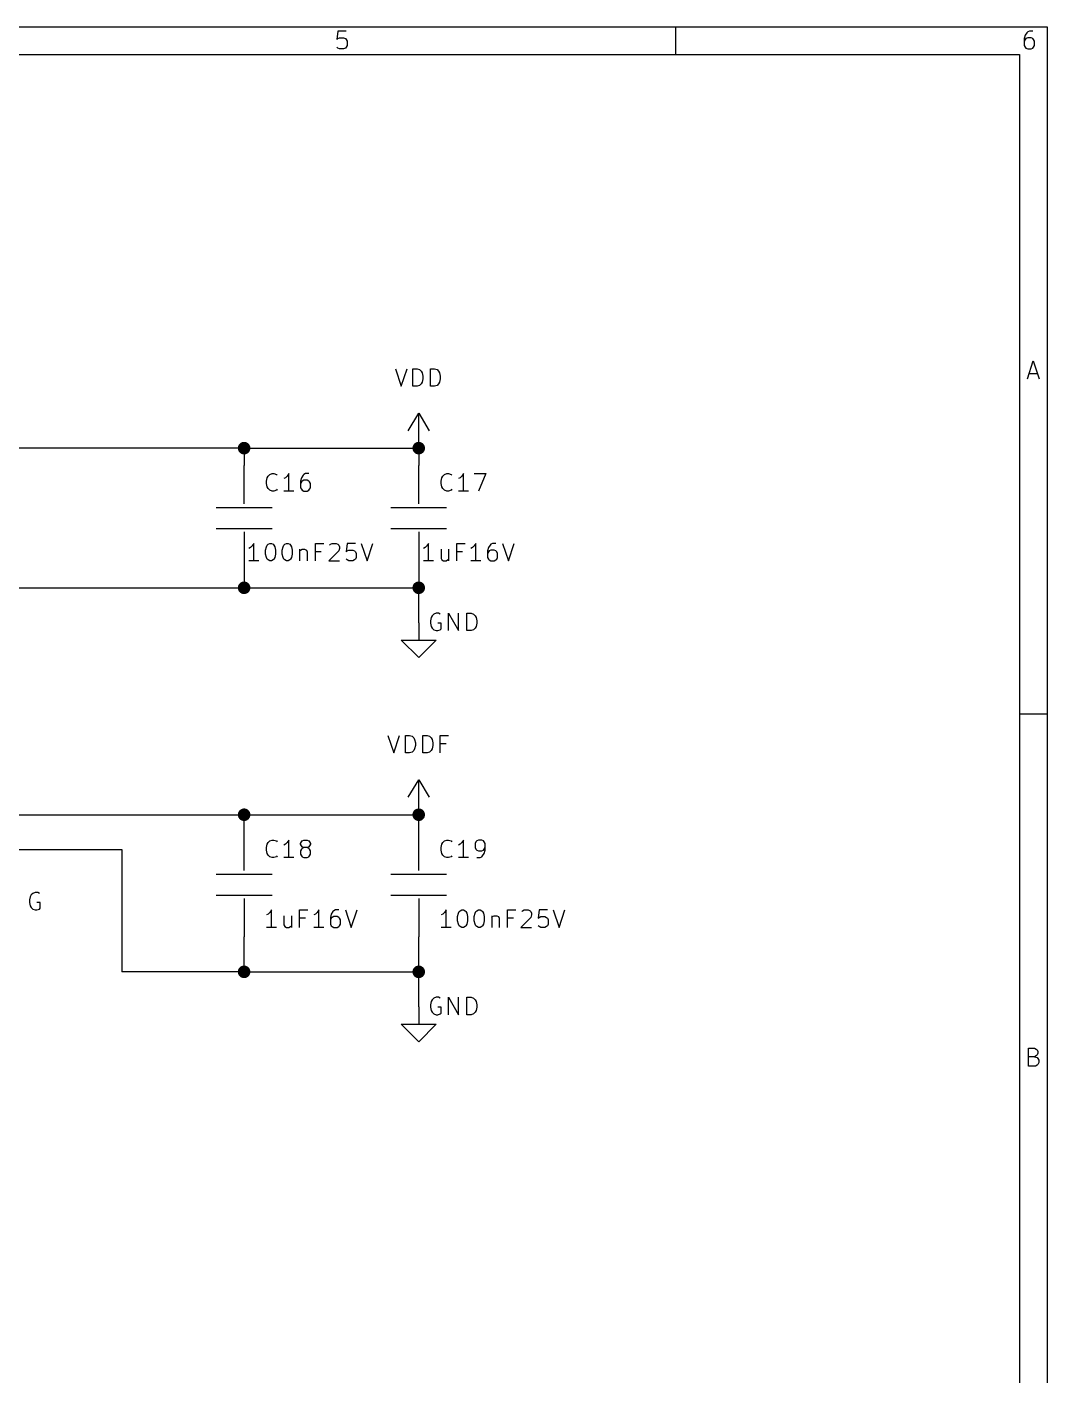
# Model space of a CAD drawing. Extents: x 0.4 to 11.3, y -7.9 to -0.4.
# Drawn here: x 8.378 to 11.299, y -4.255 to -0.394 of the extents above; entities that cross this region are included whole.
import ezdxf

# ---------------------------------------------------------------- set-up
doc = ezdxf.new("R2010")
doc.units = 0
doc.header["$MEASUREMENT"] = 0
for name, color, linetype in [('CYAN2', 4, 'CONTINUOUS'), ('GREEN3', 91, 'CONTINUOUS'), ('RED2', 1, 'CONTINUOUS')]:
    doc.layers.add(name, color=color, linetype=linetype)

msp = doc.modelspace()

# ---------------------------------------------------------------- linework, layer by layer
at = {"layer": 'CYAN2', "linetype": 'CONTINUOUS'}
for p, q in [((9.4333, -1.3728), (9.45, -1.4228)), ((9.45, -1.4228), (9.4667, -1.3728)), ((9.4833, -1.4228), (9.4833, -1.3728)), ((9.4833, -1.3728), (9.4952, -1.3728)), ((9.4952, -1.3728), (9.5024, -1.3752)), ((9.5024, -1.3752), (9.5071, -1.3799)), ((9.5071, -1.3799), (9.5095, -1.3847)), ((9.5095, -1.3847), (9.5119, -1.3942)), ((9.5333, -1.4228), (9.5333, -1.3728)), ((9.5333, -1.3728), (9.5452, -1.3728)), ((9.5452, -1.3728), (9.5524, -1.3752)), ((9.5524, -1.3752), (9.5571, -1.3799)), ((9.5571, -1.3799), (9.5595, -1.3847)), ((9.5595, -1.3847), (9.5619, -1.3942)), ((9.4952, -1.4228), (9.4833, -1.4228)), ((9.5024, -1.4204), (9.4952, -1.4228)), ((9.5071, -1.4157), (9.5024, -1.4204)), ((9.5095, -1.4109), (9.5071, -1.4157)), ((9.5119, -1.4014), (9.5095, -1.4109)), ((9.5119, -1.3942), (9.5119, -1.4014)), ((9.5452, -1.4228), (9.5333, -1.4228)), ((9.5524, -1.4204), (9.5452, -1.4228)), ((9.5571, -1.4157), (9.5524, -1.4204)), ((9.5595, -1.4109), (9.5571, -1.4157)), ((9.5619, -1.4014), (9.5595, -1.4109)), ((9.5619, -1.3942), (9.5619, -1.4014)), ((9.0639, -1.6942), (9.0663, -1.6847)), ((9.0639, -1.7014), (9.0639, -1.6942)), ((9.0663, -1.6847), (9.0687, -1.6799)), ((9.0687, -1.6799), (9.0734, -1.6752)), ((9.0734, -1.6752), (9.0806, -1.6728)), ((9.0806, -1.6728), (9.0853, -1.6728)), ((9.0853, -1.6728), (9.0925, -1.6752)), ((9.0925, -1.6752), (9.0949, -1.6776)), ((9.1187, -1.6847), (9.1139, -1.6871)), ((9.1234, -1.6799), (9.1187, -1.6847)), ((9.1282, -1.6728), (9.1234, -1.6799)), ((9.1282, -1.7228), (9.1282, -1.6728)), ((9.1639, -1.6847), (9.1615, -1.6942)), ((9.1615, -1.6942), (9.1615, -1.7133)), ((9.1639, -1.6966), (9.1615, -1.7014)), ((9.1687, -1.6776), (9.1639, -1.6847)), ((9.1663, -1.6942), (9.1639, -1.6966)), ((9.171, -1.6919), (9.1663, -1.6942)), ((9.171, -1.6752), (9.1687, -1.6776)), ((9.1758, -1.6728), (9.171, -1.6752)), ((9.1806, -1.6919), (9.171, -1.6919)), ((9.1853, -1.6728), (9.1758, -1.6728)), ((9.1853, -1.6942), (9.1806, -1.6919)), ((9.1877, -1.6966), (9.1853, -1.6942)), ((9.1901, -1.7014), (9.1877, -1.6966)), ((9.5639, -1.6942), (9.5663, -1.6847)), ((9.5639, -1.7014), (9.5639, -1.6942)), ((9.5663, -1.6847), (9.5687, -1.6799)), ((9.5687, -1.6799), (9.5734, -1.6752)), ((9.5734, -1.6752), (9.5806, -1.6728)), ((9.5806, -1.6728), (9.5853, -1.6728)), ((9.5853, -1.6728), (9.5925, -1.6752)), ((9.5925, -1.6752), (9.5949, -1.6776)), ((9.6187, -1.6847), (9.6139, -1.6871)), ((9.6234, -1.6799), (9.6187, -1.6847)), ((9.6282, -1.6728), (9.6234, -1.6799)), ((9.6282, -1.7228), (9.6282, -1.6728)), ((9.6591, -1.6728), (9.6925, -1.6728)), ((9.6925, -1.6728), (9.671, -1.7228)), ((9.0663, -1.7109), (9.0639, -1.7014)), ((9.0687, -1.7157), (9.0663, -1.7109)), ((9.0734, -1.7204), (9.0687, -1.7157)), ((9.0806, -1.7228), (9.0734, -1.7204)), ((9.0853, -1.7228), (9.0806, -1.7228)), ((9.0925, -1.7204), (9.0853, -1.7228)), ((9.0949, -1.718), (9.0925, -1.7204)), ((9.1425, -1.7228), (9.1139, -1.7228)), ((9.1615, -1.7133), (9.1639, -1.718)), ((9.1639, -1.718), (9.1663, -1.7204)), ((9.1663, -1.7204), (9.171, -1.7228)), ((9.171, -1.7228), (9.1806, -1.7228)), ((9.1806, -1.7228), (9.1853, -1.7204)), ((9.1853, -1.7204), (9.1877, -1.718)), ((9.1877, -1.718), (9.1901, -1.7133)), ((9.1901, -1.7133), (9.1901, -1.7014)), ((9.5663, -1.7109), (9.5639, -1.7014)), ((9.5687, -1.7157), (9.5663, -1.7109)), ((9.5734, -1.7204), (9.5687, -1.7157)), ((9.5806, -1.7228), (9.5734, -1.7204)), ((9.5853, -1.7228), (9.5806, -1.7228)), ((9.5925, -1.7204), (9.5853, -1.7228)), ((9.5949, -1.718), (9.5925, -1.7204)), ((9.6425, -1.7228), (9.6139, -1.7228)), ((9.0187, -1.8847), (9.0139, -1.8871)), ((9.0234, -1.8799), (9.0187, -1.8847)), ((9.0282, -1.8728), (9.0234, -1.8799)), ((9.0282, -1.9228), (9.0282, -1.8728)), ((9.0615, -1.8919), (9.0639, -1.8823)), ((9.0615, -1.9038), (9.0615, -1.8919)), ((9.0639, -1.8823), (9.0663, -1.8776)), ((9.0663, -1.8776), (9.0687, -1.8752)), ((9.0687, -1.8752), (9.0734, -1.8728)), ((9.0734, -1.8728), (9.0782, -1.8728)), ((9.0782, -1.8728), (9.0829, -1.8752)), ((9.0829, -1.8752), (9.0853, -1.8776)), ((9.0853, -1.8776), (9.0877, -1.8823)), ((9.0877, -1.8823), (9.0901, -1.8919)), ((9.0901, -1.8919), (9.0901, -1.9038)), ((9.1091, -1.8919), (9.1115, -1.8823)), ((9.1091, -1.9038), (9.1091, -1.8919)), ((9.1115, -1.8823), (9.1139, -1.8776)), ((9.1139, -1.8776), (9.1163, -1.8752)), ((9.1163, -1.8752), (9.121, -1.8728)), ((9.121, -1.8728), (9.1258, -1.8728)), ((9.1258, -1.8728), (9.1306, -1.8752)), ((9.1306, -1.8752), (9.1329, -1.8776)), ((9.1329, -1.8776), (9.1353, -1.8823)), ((9.1353, -1.8823), (9.1377, -1.8919)), ((9.1377, -1.8919), (9.1377, -1.9038)), ((9.1591, -1.8895), (9.1591, -1.9228)), ((9.1591, -1.8942), (9.1615, -1.8919)), ((9.1615, -1.8919), (9.1663, -1.8895)), ((9.1663, -1.8895), (9.1734, -1.8895)), ((9.1734, -1.8895), (9.1782, -1.8919)), ((9.1782, -1.8919), (9.1806, -1.8966)), ((9.2044, -1.9228), (9.2044, -1.8728)), ((9.2044, -1.8728), (9.2282, -1.8728)), ((9.2449, -1.8776), (9.2472, -1.8752)), ((9.2472, -1.8752), (9.252, -1.8728)), ((9.252, -1.8728), (9.2639, -1.8728)), ((9.2639, -1.8728), (9.2687, -1.8752)), ((9.2687, -1.8752), (9.271, -1.8776)), ((9.271, -1.8776), (9.2734, -1.8823)), ((9.2734, -1.8871), (9.271, -1.8942)), ((9.2734, -1.8823), (9.2734, -1.8871)), ((9.2948, -1.8728), (9.2925, -1.8966)), ((9.3187, -1.8728), (9.2948, -1.8728)), ((9.2948, -1.8942), (9.2996, -1.8919)), ((9.2996, -1.8919), (9.3115, -1.8919)), ((9.3115, -1.8919), (9.3163, -1.8942)), ((9.3353, -1.8728), (9.352, -1.9228)), ((9.352, -1.9228), (9.3687, -1.8728)), ((9.5187, -1.8847), (9.5139, -1.8871)), ((9.5234, -1.8799), (9.5187, -1.8847)), ((9.5282, -1.8728), (9.5234, -1.8799)), ((9.5282, -1.9228), (9.5282, -1.8728)), ((9.5639, -1.8895), (9.5639, -1.9157)), ((9.5853, -1.8895), (9.5853, -1.9228)), ((9.6091, -1.9228), (9.6091, -1.8728)), ((9.6091, -1.8728), (9.6329, -1.8728)), ((9.6544, -1.8847), (9.6496, -1.8871)), ((9.6591, -1.8799), (9.6544, -1.8847)), ((9.6639, -1.8728), (9.6591, -1.8799)), ((9.6639, -1.9228), (9.6639, -1.8728)), ((9.6996, -1.8847), (9.6972, -1.8942)), ((9.7044, -1.8776), (9.6996, -1.8847)), ((9.7068, -1.8919), (9.702, -1.8942)), ((9.7068, -1.8752), (9.7044, -1.8776)), ((9.7115, -1.8728), (9.7068, -1.8752)), ((9.7163, -1.8919), (9.7068, -1.8919)), ((9.721, -1.8728), (9.7115, -1.8728)), ((9.721, -1.8942), (9.7163, -1.8919)), ((9.7401, -1.8728), (9.7568, -1.9228)), ((9.7568, -1.9228), (9.7734, -1.8728)), ((9.0425, -1.9228), (9.0139, -1.9228)), ((9.0639, -1.9133), (9.0615, -1.9038)), ((9.0663, -1.918), (9.0639, -1.9133)), ((9.0687, -1.9204), (9.0663, -1.918)), ((9.0734, -1.9228), (9.0687, -1.9204)), ((9.0782, -1.9228), (9.0734, -1.9228)), ((9.0829, -1.9204), (9.0782, -1.9228)), ((9.0853, -1.918), (9.0829, -1.9204)), ((9.0877, -1.9133), (9.0853, -1.918)), ((9.0901, -1.9038), (9.0877, -1.9133)), ((9.1115, -1.9133), (9.1091, -1.9038)), ((9.1139, -1.918), (9.1115, -1.9133)), ((9.1163, -1.9204), (9.1139, -1.918)), ((9.121, -1.9228), (9.1163, -1.9204)), ((9.1258, -1.9228), (9.121, -1.9228)), ((9.1306, -1.9204), (9.1258, -1.9228)), ((9.1329, -1.918), (9.1306, -1.9204)), ((9.1353, -1.9133), (9.1329, -1.918)), ((9.1377, -1.9038), (9.1353, -1.9133)), ((9.1806, -1.8966), (9.1806, -1.9228)), ((9.221, -1.8966), (9.2044, -1.8966)), ((9.271, -1.8942), (9.2425, -1.9228)), ((9.2425, -1.9228), (9.2734, -1.9228)), ((9.2925, -1.8966), (9.2948, -1.8942)), ((9.2948, -1.9204), (9.2925, -1.918)), ((9.2996, -1.9228), (9.2948, -1.9204)), ((9.3115, -1.9228), (9.2996, -1.9228)), ((9.3163, -1.9204), (9.3115, -1.9228)), ((9.3163, -1.8942), (9.3187, -1.8966)), ((9.3187, -1.918), (9.3163, -1.9204)), ((9.3187, -1.8966), (9.321, -1.9014)), ((9.321, -1.9133), (9.3187, -1.918)), ((9.321, -1.9014), (9.321, -1.9133)), ((9.5425, -1.9228), (9.5139, -1.9228)), ((9.5639, -1.9157), (9.5663, -1.9204)), ((9.5663, -1.9204), (9.571, -1.9228)), ((9.571, -1.9228), (9.5782, -1.9228)), ((9.5782, -1.9228), (9.5829, -1.9204)), ((9.5829, -1.9204), (9.5853, -1.918)), ((9.6258, -1.8966), (9.6091, -1.8966)), ((9.6782, -1.9228), (9.6496, -1.9228)), ((9.6972, -1.8942), (9.6972, -1.9133)), ((9.6996, -1.8966), (9.6972, -1.9014)), ((9.6972, -1.9133), (9.6996, -1.918)), ((9.702, -1.8942), (9.6996, -1.8966)), ((9.6996, -1.918), (9.702, -1.9204)), ((9.702, -1.9204), (9.7068, -1.9228)), ((9.7068, -1.9228), (9.7163, -1.9228)), ((9.7163, -1.9228), (9.721, -1.9204)), ((9.7234, -1.8966), (9.721, -1.8942)), ((9.721, -1.9204), (9.7234, -1.918)), ((9.7258, -1.9014), (9.7234, -1.8966)), ((9.7234, -1.918), (9.7258, -1.9133)), ((9.7258, -1.9133), (9.7258, -1.9014)), ((9.5357, -2.0847), (9.5333, -2.0942)), ((9.5381, -2.0799), (9.5357, -2.0847)), ((9.5429, -2.0752), (9.5381, -2.0799)), ((9.55, -2.0728), (9.5429, -2.0752)), ((9.5571, -2.0728), (9.55, -2.0728)), ((9.5619, -2.0752), (9.5571, -2.0728)), ((9.5857, -2.1228), (9.5857, -2.0728)), ((9.5857, -2.0728), (9.6143, -2.1228)), ((9.6143, -2.1228), (9.6143, -2.0728)), ((9.6381, -2.1228), (9.6381, -2.0728)), ((9.6381, -2.0728), (9.65, -2.0728)), ((9.65, -2.0728), (9.6571, -2.0752)), ((9.6571, -2.0752), (9.6619, -2.0799)), ((9.6619, -2.0799), (9.6643, -2.0847)), ((9.6643, -2.0847), (9.6667, -2.0942)), ((9.5333, -2.0942), (9.5333, -2.1014)), ((9.5333, -2.1014), (9.5357, -2.1109)), ((9.5357, -2.1109), (9.5381, -2.1157)), ((9.5381, -2.1157), (9.5429, -2.1204)), ((9.5429, -2.1204), (9.55, -2.1228)), ((9.55, -2.1228), (9.5548, -2.1228)), ((9.5643, -2.1014), (9.5548, -2.1014)), ((9.5548, -2.1228), (9.5619, -2.1204)), ((9.5619, -2.1204), (9.5643, -2.118)), ((9.5643, -2.118), (9.5643, -2.1014)), ((9.65, -2.1228), (9.6381, -2.1228)), ((9.6571, -2.1204), (9.65, -2.1228)), ((9.6619, -2.1157), (9.6571, -2.1204)), ((9.6643, -2.1109), (9.6619, -2.1157)), ((9.6667, -2.1014), (9.6643, -2.1109)), ((9.6667, -2.0942), (9.6667, -2.1014)), ((9.4119, -2.4228), (9.4286, -2.4728)), ((9.4286, -2.4728), (9.4452, -2.4228)), ((9.4619, -2.4728), (9.4619, -2.4228)), ((9.4619, -2.4228), (9.4738, -2.4228)), ((9.4738, -2.4228), (9.4809, -2.4252)), ((9.4809, -2.4252), (9.4857, -2.4299)), ((9.4857, -2.4299), (9.4881, -2.4347)), ((9.5119, -2.4728), (9.5119, -2.4228)), ((9.5119, -2.4228), (9.5238, -2.4228)), ((9.5238, -2.4228), (9.5309, -2.4252)), ((9.5309, -2.4252), (9.5357, -2.4299)), ((9.5357, -2.4299), (9.5381, -2.4347)), ((9.5619, -2.4728), (9.5619, -2.4228)), ((9.5619, -2.4228), (9.5857, -2.4228)), ((9.4809, -2.4704), (9.4738, -2.4728)), ((9.4857, -2.4657), (9.4809, -2.4704)), ((9.4881, -2.4609), (9.4857, -2.4657)), ((9.4881, -2.4347), (9.4905, -2.4442)), ((9.4905, -2.4514), (9.4881, -2.4609)), ((9.4905, -2.4442), (9.4905, -2.4514)), ((9.5309, -2.4704), (9.5238, -2.4728)), ((9.5357, -2.4657), (9.5309, -2.4704)), ((9.5381, -2.4609), (9.5357, -2.4657)), ((9.5381, -2.4347), (9.5405, -2.4442)), ((9.5405, -2.4514), (9.5381, -2.4609)), ((9.5405, -2.4442), (9.5405, -2.4514)), ((9.5786, -2.4466), (9.5619, -2.4466)), ((9.4738, -2.4728), (9.4619, -2.4728)), ((9.5238, -2.4728), (9.5119, -2.4728)), ((9.0639, -2.7442), (9.0663, -2.7347)), ((9.0663, -2.7347), (9.0687, -2.7299)), ((9.0687, -2.7299), (9.0734, -2.7252)), ((9.0734, -2.7252), (9.0806, -2.7228)), ((9.0806, -2.7228), (9.0853, -2.7228)), ((9.0853, -2.7228), (9.0925, -2.7252)), ((9.0925, -2.7252), (9.0949, -2.7276)), ((9.1187, -2.7347), (9.1139, -2.7371)), ((9.1234, -2.7299), (9.1187, -2.7347)), ((9.1282, -2.7228), (9.1234, -2.7299)), ((9.1282, -2.7728), (9.1282, -2.7228)), ((9.1615, -2.7323), (9.1639, -2.7276)), ((9.1615, -2.7347), (9.1615, -2.7323)), ((9.1639, -2.7395), (9.1615, -2.7347)), ((9.1639, -2.7276), (9.1663, -2.7252)), ((9.1663, -2.7419), (9.1639, -2.7395)), ((9.1663, -2.7252), (9.171, -2.7228)), ((9.171, -2.7228), (9.1806, -2.7228)), ((9.1806, -2.7228), (9.1853, -2.7252)), ((9.1853, -2.7252), (9.1877, -2.7276)), ((9.1877, -2.7395), (9.1853, -2.7419)), ((9.1877, -2.7276), (9.1901, -2.7323)), ((9.1901, -2.7347), (9.1877, -2.7395)), ((9.1901, -2.7323), (9.1901, -2.7347)), ((9.5639, -2.7442), (9.5663, -2.7347)), ((9.5663, -2.7347), (9.5687, -2.7299)), ((9.5687, -2.7299), (9.5734, -2.7252)), ((9.5734, -2.7252), (9.5806, -2.7228)), ((9.5806, -2.7228), (9.5853, -2.7228)), ((9.5853, -2.7228), (9.5925, -2.7252)), ((9.5925, -2.7252), (9.5949, -2.7276)), ((9.6187, -2.7347), (9.6139, -2.7371)), ((9.6234, -2.7299), (9.6187, -2.7347)), ((9.6282, -2.7228), (9.6234, -2.7299)), ((9.6282, -2.7728), (9.6282, -2.7228)), ((9.6639, -2.7276), (9.6615, -2.7323)), ((9.6615, -2.7323), (9.6615, -2.7442)), ((9.6663, -2.7252), (9.6639, -2.7276)), ((9.671, -2.7228), (9.6663, -2.7252)), ((9.6806, -2.7228), (9.671, -2.7228)), ((9.6853, -2.7252), (9.6806, -2.7228)), ((9.6877, -2.7276), (9.6853, -2.7252)), ((9.6901, -2.7323), (9.6877, -2.7276)), ((9.6901, -2.7514), (9.6901, -2.7323)), ((9.0639, -2.7514), (9.0639, -2.7442)), ((9.0663, -2.7609), (9.0639, -2.7514)), ((9.0687, -2.7657), (9.0663, -2.7609)), ((9.0734, -2.7704), (9.0687, -2.7657)), ((9.0806, -2.7728), (9.0734, -2.7704)), ((9.0853, -2.7728), (9.0806, -2.7728)), ((9.0925, -2.7704), (9.0853, -2.7728)), ((9.0949, -2.768), (9.0925, -2.7704)), ((9.1425, -2.7728), (9.1139, -2.7728)), ((9.1639, -2.749), (9.1615, -2.7538)), ((9.1615, -2.7538), (9.1615, -2.7633)), ((9.1615, -2.7633), (9.1639, -2.768)), ((9.1663, -2.7466), (9.1639, -2.749)), ((9.1639, -2.768), (9.1663, -2.7704)), ((9.171, -2.7442), (9.1663, -2.7419)), ((9.171, -2.7442), (9.1663, -2.7466)), ((9.1663, -2.7704), (9.171, -2.7728)), ((9.1806, -2.7442), (9.171, -2.7442)), ((9.171, -2.7728), (9.1806, -2.7728)), ((9.1853, -2.7419), (9.1806, -2.7442)), ((9.1853, -2.7466), (9.1806, -2.7442)), ((9.1806, -2.7728), (9.1853, -2.7704)), ((9.1877, -2.749), (9.1853, -2.7466)), ((9.1853, -2.7704), (9.1877, -2.768)), ((9.1901, -2.7538), (9.1877, -2.749)), ((9.1877, -2.768), (9.1901, -2.7633)), ((9.1901, -2.7633), (9.1901, -2.7538)), ((9.5639, -2.7514), (9.5639, -2.7442)), ((9.5663, -2.7609), (9.5639, -2.7514)), ((9.5687, -2.7657), (9.5663, -2.7609)), ((9.5734, -2.7704), (9.5687, -2.7657)), ((9.5806, -2.7728), (9.5734, -2.7704)), ((9.5853, -2.7728), (9.5806, -2.7728)), ((9.5925, -2.7704), (9.5853, -2.7728)), ((9.5949, -2.768), (9.5925, -2.7704)), ((9.6425, -2.7728), (9.6139, -2.7728)), ((9.6615, -2.7442), (9.6639, -2.749)), ((9.6639, -2.749), (9.6663, -2.7514)), ((9.6663, -2.7514), (9.671, -2.7538)), ((9.6663, -2.7728), (9.6758, -2.7728)), ((9.671, -2.7538), (9.6806, -2.7538)), ((9.6758, -2.7728), (9.6806, -2.7704)), ((9.6806, -2.7538), (9.6853, -2.7514)), ((9.6806, -2.7704), (9.6829, -2.768)), ((9.6829, -2.768), (9.6877, -2.7609)), ((9.6853, -2.7514), (9.6877, -2.749)), ((9.6877, -2.749), (9.6901, -2.7442)), ((9.6877, -2.7609), (9.6901, -2.7514)), ((8.3877, -2.8847), (8.3853, -2.8942)), ((8.3853, -2.8942), (8.3853, -2.9014)), ((8.3901, -2.8799), (8.3877, -2.8847)), ((8.3949, -2.8752), (8.3901, -2.8799)), ((8.402, -2.8728), (8.3949, -2.8752)), ((8.4091, -2.8728), (8.402, -2.8728)), ((8.4139, -2.8752), (8.4091, -2.8728)), ((8.3853, -2.9014), (8.3877, -2.9109)), ((8.3877, -2.9109), (8.3901, -2.9157)), ((8.3901, -2.9157), (8.3949, -2.9204)), ((8.3949, -2.9204), (8.402, -2.9228)), ((8.402, -2.9228), (8.4068, -2.9228)), ((8.4163, -2.9014), (8.4068, -2.9014)), ((8.4068, -2.9228), (8.4139, -2.9204)), ((8.4139, -2.9204), (8.4163, -2.918)), ((8.4163, -2.918), (8.4163, -2.9014)), ((9.0734, -2.9299), (9.0687, -2.9347)), ((9.0782, -2.9228), (9.0734, -2.9299)), ((9.0782, -2.9728), (9.0782, -2.9228)), ((9.1591, -2.9728), (9.1591, -2.9228)), ((9.1591, -2.9228), (9.1829, -2.9228)), ((9.2091, -2.9299), (9.2044, -2.9347)), ((9.2139, -2.9228), (9.2091, -2.9299)), ((9.2139, -2.9728), (9.2139, -2.9228)), ((9.2544, -2.9276), (9.2496, -2.9347)), ((9.2568, -2.9252), (9.2544, -2.9276)), ((9.2615, -2.9228), (9.2568, -2.9252)), ((9.271, -2.9228), (9.2615, -2.9228)), ((9.2901, -2.9228), (9.3068, -2.9728)), ((9.3068, -2.9728), (9.3234, -2.9228)), ((9.5734, -2.9299), (9.5687, -2.9347)), ((9.5782, -2.9228), (9.5734, -2.9299)), ((9.5782, -2.9728), (9.5782, -2.9228)), ((9.6115, -2.9419), (9.6139, -2.9323)), ((9.6139, -2.9323), (9.6163, -2.9276)), ((9.6163, -2.9276), (9.6187, -2.9252)), ((9.6187, -2.9252), (9.6234, -2.9228)), ((9.6234, -2.9228), (9.6282, -2.9228)), ((9.6282, -2.9228), (9.6329, -2.9252)), ((9.6329, -2.9252), (9.6353, -2.9276)), ((9.6353, -2.9276), (9.6377, -2.9323)), ((9.6377, -2.9323), (9.6401, -2.9419)), ((9.6591, -2.9419), (9.6615, -2.9323)), ((9.6615, -2.9323), (9.6639, -2.9276)), ((9.6639, -2.9276), (9.6663, -2.9252)), ((9.6663, -2.9252), (9.671, -2.9228)), ((9.671, -2.9228), (9.6758, -2.9228)), ((9.6758, -2.9228), (9.6806, -2.9252)), ((9.6806, -2.9252), (9.6829, -2.9276)), ((9.6829, -2.9276), (9.6853, -2.9323)), ((9.6853, -2.9323), (9.6877, -2.9419)), ((9.7544, -2.9728), (9.7544, -2.9228)), ((9.7544, -2.9228), (9.7782, -2.9228)), ((9.7949, -2.9276), (9.7972, -2.9252)), ((9.7972, -2.9252), (9.802, -2.9228)), ((9.802, -2.9228), (9.8139, -2.9228)), ((9.8139, -2.9228), (9.8187, -2.9252)), ((9.8187, -2.9252), (9.821, -2.9276)), ((9.821, -2.9276), (9.8234, -2.9323)), ((9.8234, -2.9323), (9.8234, -2.9371)), ((9.8448, -2.9228), (9.8425, -2.9466)), ((9.8687, -2.9228), (9.8448, -2.9228)), ((9.8853, -2.9228), (9.902, -2.9728)), ((9.902, -2.9728), (9.9187, -2.9228)), ((9.0687, -2.9347), (9.0639, -2.9371)), ((9.0925, -2.9728), (9.0639, -2.9728)), ((9.1139, -2.9395), (9.1139, -2.9657)), ((9.1139, -2.9657), (9.1163, -2.9704)), ((9.1163, -2.9704), (9.121, -2.9728)), ((9.121, -2.9728), (9.1282, -2.9728)), ((9.1282, -2.9728), (9.1329, -2.9704)), ((9.1329, -2.9704), (9.1353, -2.968)), ((9.1353, -2.9395), (9.1353, -2.9728)), ((9.1758, -2.9466), (9.1591, -2.9466)), ((9.2044, -2.9347), (9.1996, -2.9371)), ((9.2282, -2.9728), (9.1996, -2.9728)), ((9.2496, -2.9347), (9.2472, -2.9442)), ((9.2472, -2.9442), (9.2472, -2.9633)), ((9.2496, -2.9466), (9.2472, -2.9514)), ((9.2472, -2.9633), (9.2496, -2.968)), ((9.252, -2.9442), (9.2496, -2.9466)), ((9.2496, -2.968), (9.252, -2.9704)), ((9.2568, -2.9419), (9.252, -2.9442)), ((9.252, -2.9704), (9.2568, -2.9728)), ((9.2663, -2.9419), (9.2568, -2.9419)), ((9.2568, -2.9728), (9.2663, -2.9728)), ((9.271, -2.9442), (9.2663, -2.9419)), ((9.2663, -2.9728), (9.271, -2.9704)), ((9.2734, -2.9466), (9.271, -2.9442)), ((9.271, -2.9704), (9.2734, -2.968)), ((9.2758, -2.9514), (9.2734, -2.9466)), ((9.2734, -2.968), (9.2758, -2.9633)), ((9.2758, -2.9633), (9.2758, -2.9514)), ((9.5687, -2.9347), (9.5639, -2.9371)), ((9.5925, -2.9728), (9.5639, -2.9728)), ((9.6115, -2.9538), (9.6115, -2.9419)), ((9.6139, -2.9633), (9.6115, -2.9538)), ((9.6163, -2.968), (9.6139, -2.9633)), ((9.6187, -2.9704), (9.6163, -2.968)), ((9.6234, -2.9728), (9.6187, -2.9704)), ((9.6282, -2.9728), (9.6234, -2.9728)), ((9.6329, -2.9704), (9.6282, -2.9728)), ((9.6353, -2.968), (9.6329, -2.9704)), ((9.6377, -2.9633), (9.6353, -2.968)), ((9.6401, -2.9538), (9.6377, -2.9633)), ((9.6401, -2.9419), (9.6401, -2.9538)), ((9.6591, -2.9538), (9.6591, -2.9419)), ((9.6615, -2.9633), (9.6591, -2.9538)), ((9.6639, -2.968), (9.6615, -2.9633)), ((9.6663, -2.9704), (9.6639, -2.968)), ((9.671, -2.9728), (9.6663, -2.9704)), ((9.6758, -2.9728), (9.671, -2.9728)), ((9.6806, -2.9704), (9.6758, -2.9728)), ((9.6829, -2.968), (9.6806, -2.9704)), ((9.6853, -2.9633), (9.6829, -2.968)), ((9.6877, -2.9538), (9.6853, -2.9633)), ((9.6877, -2.9419), (9.6877, -2.9538)), ((9.7091, -2.9395), (9.7091, -2.9728)), ((9.7091, -2.9442), (9.7115, -2.9419)), ((9.7115, -2.9419), (9.7163, -2.9395)), ((9.7163, -2.9395), (9.7234, -2.9395)), ((9.7234, -2.9395), (9.7282, -2.9419)), ((9.7282, -2.9419), (9.7306, -2.9466)), ((9.7306, -2.9466), (9.7306, -2.9728)), ((9.771, -2.9466), (9.7544, -2.9466)), ((9.821, -2.9442), (9.7925, -2.9728)), ((9.7925, -2.9728), (9.8234, -2.9728)), ((9.8234, -2.9371), (9.821, -2.9442)), ((9.8425, -2.9466), (9.8448, -2.9442)), ((9.8448, -2.9704), (9.8425, -2.968)), ((9.8448, -2.9442), (9.8496, -2.9419)), ((9.8496, -2.9728), (9.8448, -2.9704)), ((9.8496, -2.9419), (9.8615, -2.9419)), ((9.8615, -2.9728), (9.8496, -2.9728)), ((9.8615, -2.9419), (9.8663, -2.9442)), ((9.8663, -2.9704), (9.8615, -2.9728)), ((9.8663, -2.9442), (9.8687, -2.9466)), ((9.8687, -2.968), (9.8663, -2.9704)), ((9.8687, -2.9466), (9.871, -2.9514)), ((9.871, -2.9633), (9.8687, -2.968)), ((9.871, -2.9514), (9.871, -2.9633)), ((9.5357, -3.1847), (9.5333, -3.1942)), ((9.5333, -3.1942), (9.5333, -3.2014)), ((9.5333, -3.2014), (9.5357, -3.2109)), ((9.5381, -3.1799), (9.5357, -3.1847)), ((9.5429, -3.1752), (9.5381, -3.1799)), ((9.55, -3.1728), (9.5429, -3.1752)), ((9.5571, -3.1728), (9.55, -3.1728)), ((9.5643, -3.2014), (9.5548, -3.2014)), ((9.5619, -3.1752), (9.5571, -3.1728)), ((9.5643, -3.218), (9.5643, -3.2014)), ((9.5857, -3.2228), (9.5857, -3.1728)), ((9.5857, -3.1728), (9.6143, -3.2228)), ((9.6143, -3.2228), (9.6143, -3.1728)), ((9.6381, -3.2228), (9.6381, -3.1728)), ((9.6381, -3.1728), (9.65, -3.1728)), ((9.65, -3.1728), (9.6571, -3.1752)), ((9.6571, -3.1752), (9.6619, -3.1799)), ((9.6619, -3.1799), (9.6643, -3.1847)), ((9.6643, -3.1847), (9.6667, -3.1942)), ((9.6667, -3.2014), (9.6643, -3.2109)), ((9.6667, -3.1942), (9.6667, -3.2014)), ((9.5357, -3.2109), (9.5381, -3.2157)), ((9.5381, -3.2157), (9.5429, -3.2204)), ((9.5429, -3.2204), (9.55, -3.2228)), ((9.55, -3.2228), (9.5548, -3.2228)), ((9.5548, -3.2228), (9.5619, -3.2204)), ((9.5619, -3.2204), (9.5643, -3.218)), ((9.65, -3.2228), (9.6381, -3.2228)), ((9.6571, -3.2204), (9.65, -3.2228)), ((9.6619, -3.2157), (9.6571, -3.2204)), ((9.6643, -3.2109), (9.6619, -3.2157))]:
    msp.add_line(p, q, dxfattribs=at)
at = {"layer": 'GREEN3', "linetype": 'CONTINUOUS'}
for p, q in [((9, -1.6), (6.15, -1.6)), ((9, -1.6), (9.5, -1.6)), ((9, -1.6), (9, -1.65)), ((9.5, -1.6), (9.5, -1.65)), ((9, -1.95), (9, -2)), ((9.5, -1.95), (9.5, -2)), ((6.25, -2), (9, -2)), ((9, -2), (9.5, -2)), ((9.5, -2.1), (9.5, -2)), ((6.05, -2.65), (9, -2.65)), ((9, -2.7), (9, -2.65)), ((9, -2.65), (9.5, -2.65)), ((9.5, -2.7), (9.5, -2.65)), ((6.05, -2.75), (8.65, -2.75)), ((8.65, -2.75), (8.65, -3.1)), ((9, -3.1), (9, -3)), ((9.5, -3.1), (9.5, -3)), ((9, -3.1), (8.65, -3.1)), ((9, -3.1), (9.5, -3.1)), ((9.5, -3.2), (9.5, -3.1))]:
    msp.add_line(p, q, dxfattribs=at)
at = {"layer": 'GREEN3', "const_width": 0.018}
for points in [[(8.991, -1.6, 1), (9.009, -1.6, 1)], [(9.491, -1.6, 1), (9.509, -1.6, 1)], [(8.991, -2, 1), (9.009, -2, 1)], [(9.491, -2, 1), (9.509, -2, 1)], [(8.991, -2.65, 1), (9.009, -2.65, 1)], [(9.491, -2.65, 1), (9.509, -2.65, 1)], [(8.991, -3.1, 1), (9.009, -3.1, 1)], [(9.491, -3.1, 1), (9.509, -3.1, 1)]]:
    msp.add_lwpolyline(points, format="xyb", close=True, dxfattribs=at)
at = {"layer": 'RED2', "linetype": 'CONTINUOUS'}
for p, q in [((0.3937, -0.3937), (11.2993, -0.3937)), ((9.268, -0.4053), (9.2656, -0.4296)), ((9.2924, -0.4053), (9.268, -0.4053)), ((10.2362, -0.4724), (10.2362, -0.3937)), ((11.2365, -0.4174), (11.2341, -0.4272)), ((11.2414, -0.4101), (11.2365, -0.4174)), ((11.2439, -0.4077), (11.2414, -0.4101)), ((11.2487, -0.4053), (11.2439, -0.4077)), ((11.2585, -0.4053), (11.2487, -0.4053)), ((11.2993, -0.3937), (11.2993, -7.8743)), ((9.2656, -0.4296), (9.268, -0.4272)), ((9.268, -0.454), (9.2656, -0.4516)), ((9.268, -0.4272), (9.2729, -0.4248)), ((9.2729, -0.4564), (9.268, -0.454)), ((9.2729, -0.4248), (9.2851, -0.4248)), ((9.2851, -0.4564), (9.2729, -0.4564)), ((9.2851, -0.4248), (9.29, -0.4272)), ((9.29, -0.454), (9.2851, -0.4564)), ((9.29, -0.4272), (9.2924, -0.4296)), ((9.2924, -0.4516), (9.29, -0.454)), ((9.2924, -0.4296), (9.2948, -0.4345)), ((9.2948, -0.4467), (9.2924, -0.4516)), ((9.2948, -0.4345), (9.2948, -0.4467)), ((11.2341, -0.4272), (11.2341, -0.4467)), ((11.2365, -0.4296), (11.2341, -0.4345)), ((11.2341, -0.4467), (11.2365, -0.4516)), ((11.239, -0.4272), (11.2365, -0.4296)), ((11.2365, -0.4516), (11.239, -0.454)), ((11.2439, -0.4248), (11.239, -0.4272)), ((11.239, -0.454), (11.2439, -0.4564)), ((11.2536, -0.4248), (11.2439, -0.4248)), ((11.2439, -0.4564), (11.2536, -0.4564)), ((11.2585, -0.4272), (11.2536, -0.4248)), ((11.2536, -0.4564), (11.2585, -0.454)), ((11.2609, -0.4296), (11.2585, -0.4272)), ((11.2585, -0.454), (11.2609, -0.4516)), ((11.2633, -0.4345), (11.2609, -0.4296)), ((11.2609, -0.4516), (11.2633, -0.4467)), ((11.2633, -0.4467), (11.2633, -0.4345)), ((0.4724, -0.4724), (11.2206, -0.4724)), ((11.2206, -0.4724), (11.2206, -7.7956)), ((11.2429, -1.4013), (11.2599, -1.3501)), ((11.2599, -1.3501), (11.277, -1.4013)), ((11.2477, -1.3867), (11.2721, -1.3867)), ((9.47, -1.55), (9.5, -1.5)), ((9.5, -1.6), (9.5, -1.5)), ((9.5, -1.5), (9.53, -1.55)), ((9, -1.76), (9, -1.65)), ((9.5, -1.76), (9.5, -1.65)), ((8.92, -1.77), (9.08, -1.77)), ((9.42, -1.77), (9.58, -1.77)), ((8.92, -1.83), (9.08, -1.83)), ((9, -1.84), (9, -1.95)), ((9.42, -1.83), (9.58, -1.83)), ((9.5, -1.84), (9.5, -1.95)), ((9.5, -2.1), (9.5, -2.15)), ((9.5, -2.2), (9.45, -2.15)), ((9.45, -2.15), (9.5, -2.15)), ((9.5, -2.15), (9.55, -2.15)), ((9.55, -2.15), (9.5, -2.2)), ((11.2993, -2.3622), (11.2206, -2.3622)), ((9.47, -2.6), (9.5, -2.55)), ((9.5, -2.65), (9.5, -2.55)), ((9.5, -2.55), (9.53, -2.6)), ((9, -2.81), (9, -2.7)), ((9.5, -2.81), (9.5, -2.7)), ((8.92, -2.82), (9.08, -2.82)), ((9.42, -2.82), (9.58, -2.82)), ((8.92, -2.88), (9.08, -2.88)), ((9, -2.89), (9, -3)), ((9.42, -2.88), (9.58, -2.88)), ((9.5, -2.89), (9.5, -3)), ((9.5, -3.2), (9.5, -3.25)), ((9.5, -3.3), (9.45, -3.25)), ((9.45, -3.25), (9.5, -3.25)), ((9.5, -3.25), (9.55, -3.25)), ((9.55, -3.25), (9.5, -3.3)), ((11.2465, -3.3698), (11.2465, -3.3186)), ((11.2465, -3.3186), (11.2636, -3.3186)), ((11.2636, -3.3186), (11.2685, -3.3211)), ((11.2636, -3.343), (11.2465, -3.343)), ((11.2685, -3.3406), (11.2636, -3.343)), ((11.2636, -3.343), (11.2709, -3.3455)), ((11.2685, -3.3211), (11.2709, -3.3235)), ((11.2709, -3.3381), (11.2685, -3.3406)), ((11.2709, -3.3235), (11.2733, -3.3284)), ((11.2733, -3.3333), (11.2709, -3.3381)), ((11.2709, -3.3455), (11.2733, -3.3479)), ((11.2733, -3.3284), (11.2733, -3.3333)), ((11.2733, -3.3479), (11.2758, -3.3528)), ((11.2758, -3.3528), (11.2758, -3.3601)), ((11.266, -3.3698), (11.2465, -3.3698)), ((11.2709, -3.3674), (11.266, -3.3698)), ((11.2733, -3.365), (11.2709, -3.3674)), ((11.2758, -3.3601), (11.2733, -3.365))]:
    msp.add_line(p, q, dxfattribs=at)

doc.saveas('drawing.dxf')
